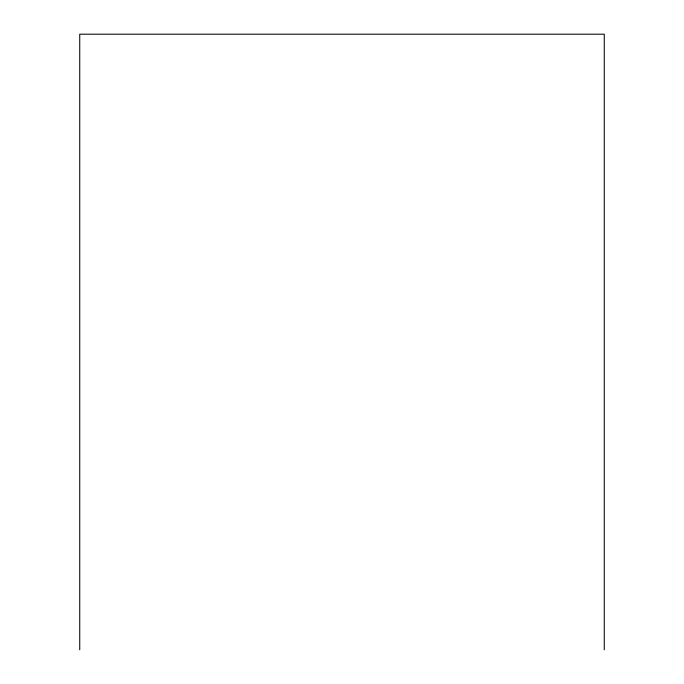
<?xml version="1.0" encoding="UTF-8"?>
<svg xmlns="http://www.w3.org/2000/svg" width="684" height="684" viewBox="0 0 684 684"><rect width="100%" height="100%" fill="white"/><g stroke="black" fill="none" stroke-linecap="round" stroke-linejoin="round"><path stroke-width="1.03" d="M604.263 649.8L604.263 34.2L79.737 34.2L79.737 649.8"/></g></svg>
